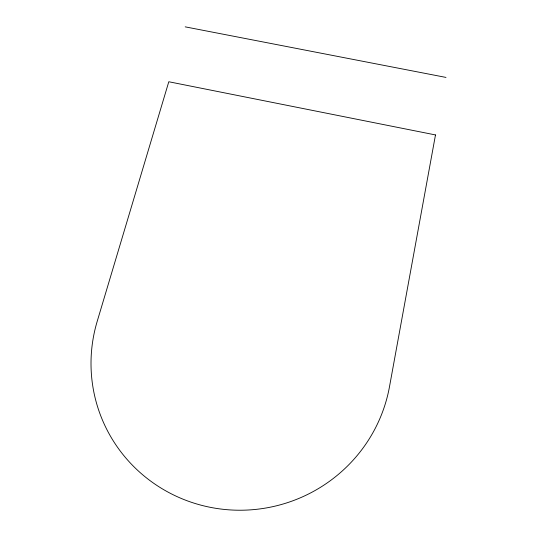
<?xml version="1.0" encoding="UTF-8"?>
<svg xmlns="http://www.w3.org/2000/svg" width="537" height="537" viewBox="0 0 537 537"><rect width="100%" height="100%" fill="white"/><g stroke="black" fill="none" stroke-linecap="round" stroke-linejoin="round"><path stroke-width="0.81" d="M185.198 26.85L445.992 77.422M435.487 134.935L389.473 386.821A150.662 148.004 -17.3 0 1 206.738 506.572A150.662 148.004 -17.3 0 1 97.17 321.448L168.793 81.752L435.487 134.935"/></g></svg>
